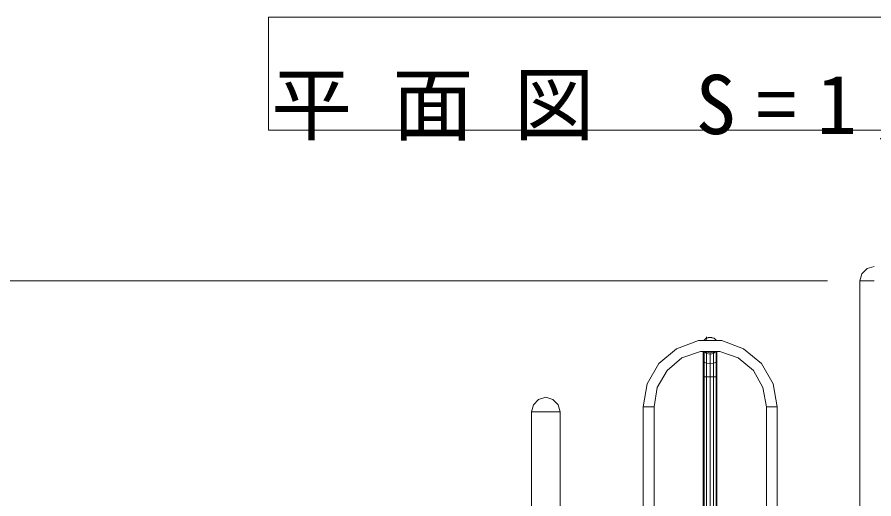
# Model space of a CAD drawing. Units: millimetres on the paper. Extents: x 6 to 426, y -302 to 292.
# Drawn here: x 128.7 to 181.7, y 100.1 to 129.9 of the extents above; entities that cross this region are included whole.
import ezdxf

# ---------------------------------------------------------------- set-up
doc = ezdxf.new("R2010")
doc.units = ezdxf.units.MM
for name, color, linetype, lineweight in [('2D', 7, 'Continuous', 13), ('2D_DIMENSION', 7, 'Continuous', 13), ('TEXT', 7, 'Continuous', 13)]:
    doc.layers.add(name, color=color, linetype=linetype, lineweight=lineweight)
doc.styles.add('ＭＳ ゴシック', font='')
doc.styles.get('ＭＳ ゴシック').set_extended_font_data('MS Gothic')

msp = doc.modelspace()

# ---------------------------------------------------------------- linework, layer by layer
at = {"layer": '2D'}
for p, q in [((144.248, 129.86), (144.248, 122.86)), ((196.105, 129.86), (144.248, 129.86)), ((144.248, 122.86), (196.105, 122.86)), ((181.267, 114.314), (181.699, 114.441)), ((180.937, 113.984), (180.81, 113.552)), ((181.267, 114.314), (180.937, 113.984)), ((180.81, 113.552), (180.81, 54.675)), ((180.81, 113.552), (180.937, 113.552)), ((180.937, 113.552), (181.267, 113.552)), ((181.699, 113.552), (181.267, 113.552)), ((170.828, 109.844), (169.482, 109.336)), ((172.276, 109.844), (170.828, 109.844)), ((171.31, 109.996), (171.158, 109.844)), ((171.31, 109.996), (171.564, 110.047)), ((171.336, 109.92), (171.336, 110.072)), ((171.437, 110.047), (171.336, 109.996)), ((171.336, 109.996), (171.564, 110.047)), ((171.336, 109.996), (171.564, 110.047)), ((171.564, 110.047), (171.437, 110.047)), ((171.564, 110.047), (171.793, 109.996)), ((171.666, 110.047), (171.564, 110.047)), ((171.564, 110.047), (171.768, 109.996)), ((171.564, 110.047), (171.768, 109.996)), ((171.768, 109.996), (171.666, 110.047)), ((171.945, 109.844), (171.793, 109.996)), ((173.622, 109.336), (172.276, 109.844)), ((169.482, 109.336), (168.389, 108.421)), ((170.955, 109.183), (169.812, 108.777)), ((172.149, 109.183), (170.955, 109.183)), ((171.133, 109.183), (171.133, 108.625)), ((171.183, 109.183), (171.183, 108.523)), ((171.336, 109.056), (171.209, 109.183)), ((171.285, 109.183), (171.31, 109.158)), ((171.564, 109.082), (171.31, 109.158)), ((171.336, 109.133), (171.336, 109.056)), ((171.793, 109.158), (171.564, 109.082)), ((171.895, 109.183), (171.768, 109.056)), ((171.768, 109.133), (171.768, 109.056)), ((171.793, 109.158), (171.818, 109.183)), ((171.92, 108.523), (171.92, 109.183)), ((171.971, 108.625), (171.971, 109.183)), ((172.149, 109.183), (173.292, 108.777)), ((174.739, 108.421), (173.622, 109.336)), ((168.897, 107.99), (169.812, 108.777)), ((171.183, 108.523), (171.133, 108.625)), ((171.133, 108.625), (171.133, 107.609)), ((171.336, 109.056), (171.564, 109.006)), ((171.336, 108.447), (171.336, 109.056)), ((171.564, 109.006), (171.564, 109.082)), ((171.768, 109.056), (171.564, 109.006)), ((171.564, 109.006), (171.564, 108.421)), ((171.768, 109.056), (171.768, 108.447)), ((171.92, 108.523), (171.971, 108.625)), ((171.971, 107.609), (171.971, 108.625)), ((173.292, 108.777), (174.231, 107.99)), ((168.389, 108.421), (167.653, 107.177)), ((171.183, 108.523), (171.336, 108.447)), ((171.183, 107.609), (171.183, 108.523)), ((171.336, 108.447), (171.564, 108.421)), ((171.336, 107.609), (171.336, 108.447)), ((171.768, 108.447), (171.564, 108.421)), ((171.564, 108.421), (171.564, 107.609)), ((171.768, 108.447), (171.92, 108.523)), ((171.768, 107.609), (171.768, 108.447)), ((171.92, 107.609), (171.92, 108.523)), ((175.451, 107.177), (174.739, 108.421)), ((168.288, 106.948), (168.897, 107.99)), ((171.133, 107.609), (171.183, 107.609)), ((171.133, 79.034), (171.133, 107.609)), ((171.133, 107.609), (171.183, 107.609)), ((171.133, 107.609), (171.183, 107.609)), ((171.158, 107.609), (171.133, 107.609)), ((171.183, 107.609), (171.133, 107.609)), ((171.183, 107.609), (171.158, 107.609)), ((171.336, 107.609), (171.183, 107.609)), ((171.183, 107.609), (171.183, 79.034)), ((171.183, 107.609), (171.336, 107.609)), ((171.183, 107.609), (171.336, 107.609)), ((171.26, 107.609), (171.183, 107.609)), ((171.336, 107.609), (171.183, 107.609)), ((171.336, 107.609), (171.26, 107.609)), ((171.336, 107.609), (171.336, 79.034)), ((171.564, 107.609), (171.336, 107.609)), ((171.336, 107.609), (171.564, 107.609)), ((171.564, 107.609), (171.336, 107.609)), ((171.564, 107.609), (171.768, 107.609)), ((171.564, 79.034), (171.564, 107.609)), ((171.564, 107.609), (171.768, 107.609)), ((171.768, 107.609), (171.564, 107.609)), ((171.768, 107.609), (171.92, 107.609)), ((171.768, 79.034), (171.768, 107.609)), ((171.768, 107.609), (171.92, 107.609)), ((171.768, 107.609), (171.92, 107.609)), ((171.844, 107.609), (171.768, 107.609)), ((171.92, 107.609), (171.768, 107.609)), ((171.92, 107.609), (171.844, 107.609)), ((171.92, 107.609), (171.971, 107.609)), ((171.92, 107.609), (171.92, 79.034)), ((171.92, 107.609), (171.971, 107.609)), ((171.92, 107.609), (171.971, 107.609)), ((171.945, 107.609), (171.92, 107.609)), ((171.971, 107.609), (171.92, 107.609)), ((171.971, 107.609), (171.945, 107.609)), ((171.971, 79.034), (171.971, 107.609)), ((171.971, 107.609), (171.971, 79.034)), ((174.231, 107.99), (174.816, 106.948)), ((167.653, 107.177), (167.424, 105.754)), ((175.705, 105.754), (175.451, 107.177)), ((168.085, 105.754), (168.288, 106.948)), ((174.816, 106.948), (175.044, 105.754)), ((160.947, 106.212), (160.642, 105.881)), ((161.404, 106.339), (160.947, 106.212)), ((161.836, 106.212), (161.404, 106.339)), ((162.166, 105.881), (161.836, 106.212)), ((160.642, 105.881), (160.515, 105.45)), ((160.515, 105.45), (160.515, 54.675)), ((160.515, 105.45), (160.642, 105.45)), ((160.642, 105.45), (160.947, 105.45)), ((160.947, 105.45), (161.404, 105.45)), ((161.404, 105.45), (161.836, 105.45)), ((162.166, 105.45), (161.836, 105.45)), ((162.293, 105.45), (162.166, 105.881)), ((162.166, 105.45), (162.293, 105.45)), ((162.293, 105.45), (162.293, 54.675)), ((167.424, 105.754), (167.45, 105.754)), ((167.424, 98.82), (167.424, 105.754)), ((167.577, 105.754), (167.45, 105.754)), ((167.754, 105.754), (167.577, 105.754)), ((167.907, 105.754), (167.754, 105.754)), ((167.907, 105.754), (168.034, 105.754)), ((168.034, 105.754), (168.085, 105.754)), ((168.085, 81.853), (168.085, 105.754)), ((175.044, 105.754), (175.044, 81.853)), ((175.044, 105.754), (175.07, 105.754)), ((175.197, 105.754), (175.07, 105.754)), ((175.374, 105.754), (175.197, 105.754)), ((175.527, 105.754), (175.374, 105.754)), ((175.654, 105.754), (175.527, 105.754)), ((175.705, 105.754), (175.654, 105.754)), ((175.705, 98.82), (175.705, 105.754))]:
    msp.add_line(p, q, dxfattribs=at)
at = {"layer": '2D_DIMENSION'}
msp.add_line((178.81, 113.552), (92.607, 113.552), dxfattribs=at)

# ---------------------------------------------------------------- texts
at = {"layer": 'TEXT', "insert": (144.415, 122.193), "char_height": 3.666, "attachment_point": 7, "style": 'ＭＳ ゴシック'}
msp.add_mtext('\\T1.5;平面図\\~S=1／50', dxfattribs=at)

doc.saveas('drawing.dxf')
